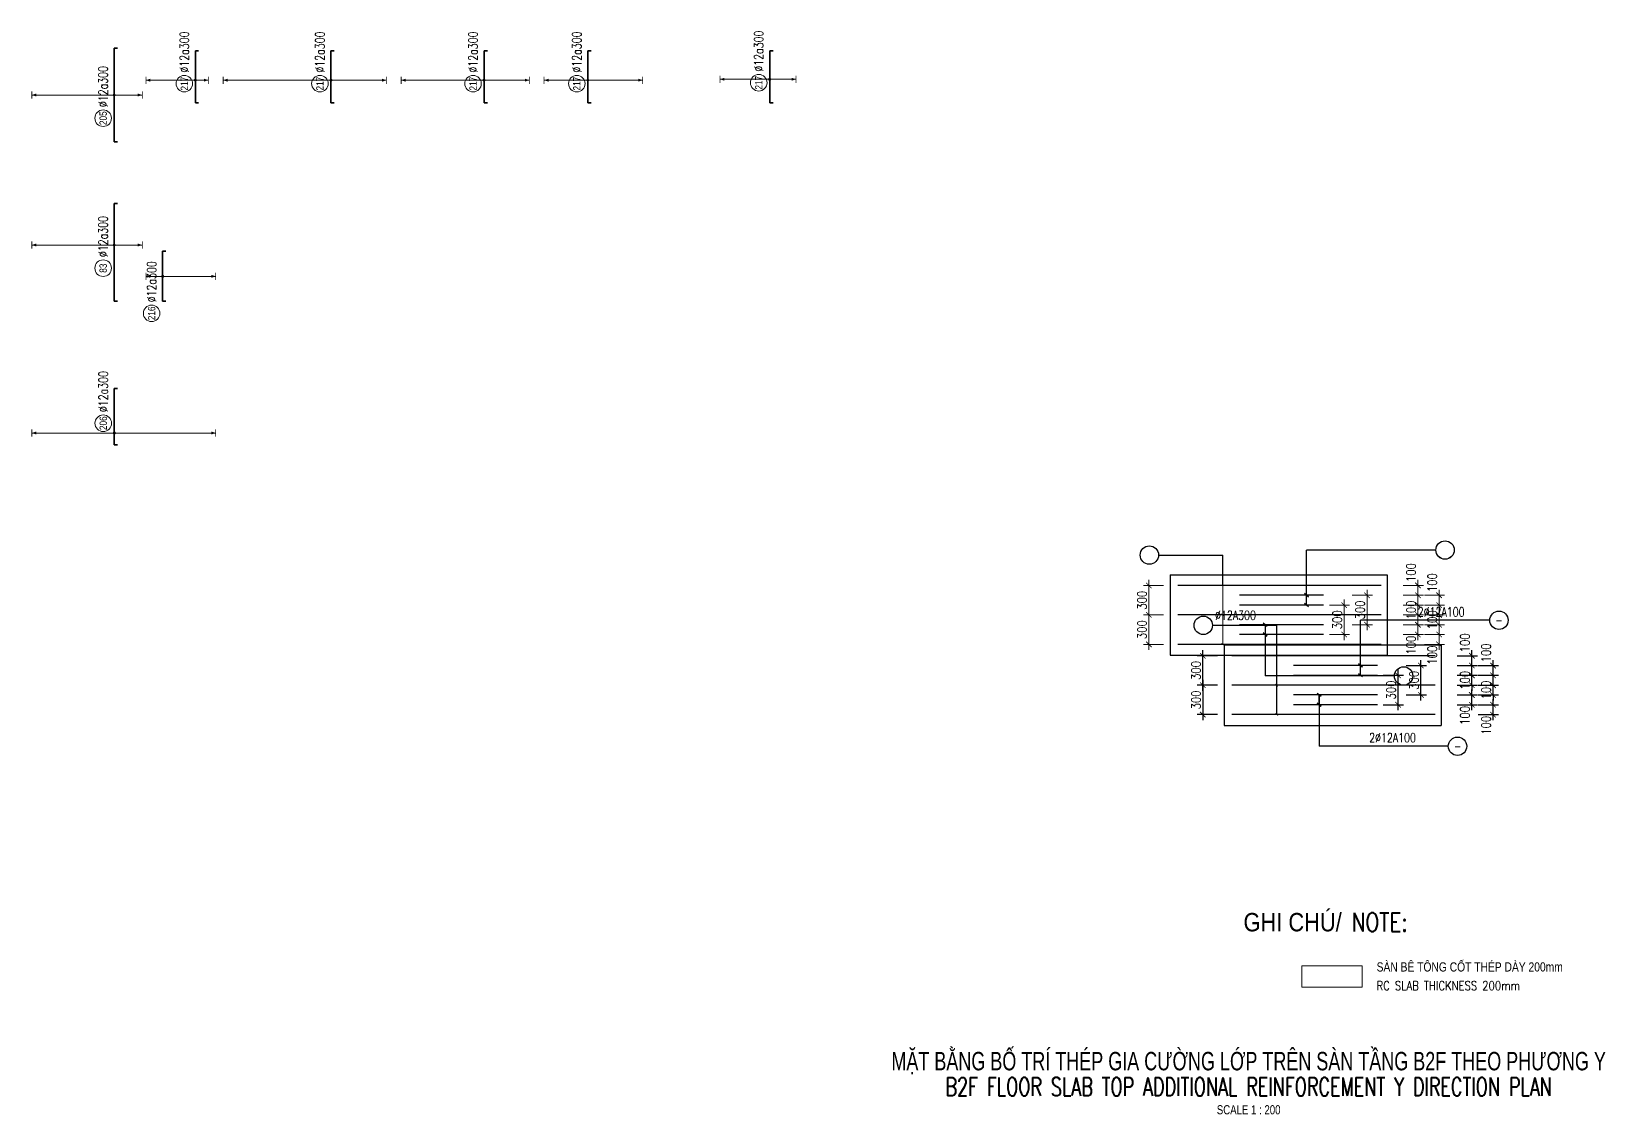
# Model space of a CAD drawing. Header units: millimetres. Extents: x -247377 to 927516, y -864259 to 155594.
# Drawn here: x 175549 to 261125, y -374957 to -316099 of the extents above; entities that cross this region are included whole.
import ezdxf
from ezdxf.enums import TextEntityAlignment as Align

# ---------------------------------------------------------------- set-up
doc = ezdxf.new("R2010")
doc.units = ezdxf.units.MM
doc.header["$MEASUREMENT"] = 0
doc.layers.get('Defpoints').update_dxf_attribs({"lineweight": 9})
for name, color, linetype in [('Concrete', 2, 'Continuous'), ('Dimension', 253, 'Continuous'), ('Leader', 6, 'Continuous'), ('Pointing Line', 6, 'Continuous'), ('Reinforcement', 4, 'Continuous'), ('Text25', 7, 'Continuous')]:
    doc.layers.add(name, color=color, linetype=linetype)
for name, color, linetype, lineweight in [('NDC_FRAME', 7, 'Continuous', 20), ('NDC_S_ANNO', 7, 'Continuous', 20), ('NDC_S_CONTINUOUS', 3, 'Continuous', 20), ('NDC_S_DIM', 1, 'Continuous', 15), ('NDC_S_ENG TEXT', 2, 'Continuous', 20), ('NDC_S_ENG TITLE', 3, 'Continuous', 20), ('NDC_S_REBAR', 4, 'Continuous', 35), ('NDC_S_TEXT SYMBOL', 7, 'Continuous', 20), ('NDC_S_VN TEXT', 7, 'Continuous', 20), ('NDC_S_VN TITLE', 6, 'Continuous', 35)]:
    doc.layers.add(name, color=color, linetype=linetype, lineweight=lineweight)
doc.styles.add('ARIAL', font='arial.ttf', dxfattribs={"width": 0.8})
doc.styles.add('NDC_ANNO', font='', dxfattribs={"width": 0.8})
doc.styles.add('NDC_EN TXT', font='romans.shx', dxfattribs={"width": 0.8})
doc.styles.add('NDC_VIE TXT', font='arial.ttf', dxfattribs={"width": 0.8})
doc.styles.add('VN-Romans', font='romans.shx', dxfattribs={"width": 0.8, "bigfont": 'vns.shx'})
doc.styles.get('NDC_ANNO').set_extended_font_data('Dotum')
doc.dimstyles.new('DIM25', dxfattribs={"dimtxt": 2.5, "dimasz": 1.5, "dimexe": 1.5, "dimexo": 1, "dimtad": 1, "dimtxsty": 'VN-Romans', "dimblk": 'ARCHTICK', "dimcen": 1.5, "dimdle": 1.5, "dimclrt": 7, "dimadec": 0, "dimazin": 0, "dimtfac": 1, "dimtix": 1, "dimtmove": 2, "dimatfit": 3, "dimfxl": 5, "dimfxlon": 1, "dimarcsym": 0})

# ---------------------------------------------------------------- blocks, each defined once
blk = doc.blocks.new('*U423')
h = blk.add_hatch(color=6)
edge = h.paths.add_edge_path()
edge.add_arc((2.44, 0), 0.3, 0, 360)
at = {"layer": 'NDC_S_DIM', "color": 8}
for q in [(2.44, 22.41), (2.44, -27.59)]:
    blk.add_line((2.44, 0), q, dxfattribs=at)
for points in [[(1.44, 22.41, 0.2, 0.2, 0), (3.44, 22.41, 0, 0, 0)], [(1.44, -27.59, 0.2, 0.2, 0), (3.44, -27.59, 0, 0, 0)]]:
    blk.add_lwpolyline(points, format="xyseb", dxfattribs=at)
at = {"layer": 'NDC_S_DIM'}
blk.add_circle((5.1, 3), 2.25, dxfattribs=at)
at = {"layer": 'NDC_S_DIM', "color": 6}
blk.add_circle((2.44, 0), 0.3, dxfattribs=at)
at = {"layer": 'NDC_S_DIM', "color": 8}
for points in [[(2.04, 21.21), (2.44, 22.41), (2.84, 21.21)], [(2.04, -26.39), (2.44, -27.59), (2.84, -26.39)]]:
    blk.add_solid(points, dxfattribs=at)
at = {"layer": 'NDC_S_REBAR'}
for p, q in [((0, 0), (-0.81, 0)), ((-0.81, 0), (-0.81, -0.9)), ((0, 0), (14.54, 0)), ((14.54, 0), (14.54, -0.9)), ((-0.81, -0.9), (-0.81, -0.9)), ((14.54, -0.9), (14.54, -0.9))]:
    blk.add_line(p, q, dxfattribs=at)
at = {"layer": 'NDC_S_VN TEXT', "style": 'ARIAL', "width": 0.8}
blk.add_attdef('KHT', text='', height=2, dxfattribs=at).set_placement((5.1, 3), align=Align.MIDDLE_CENTER)
at = {"layer": 'NDC_S_VN TEXT', "color": 3, "style": 'NDC_EN TXT', "width": 0.75}
blk.add_attdef('DKT', (8.1, 1.75), '', height=2.5, dxfattribs=at)
blk = doc.blocks.new('*U424')
h = blk.add_hatch(color=6)
edge = h.paths.add_edge_path()
edge.add_arc((-2.99, 0), 0.3, 0, 360)
at = {"layer": 'NDC_S_DIM', "color": 8}
for q in [(-2.99, 22.38), (-2.99, -7.62)]:
    blk.add_line((-2.99, 0), q, dxfattribs=at)
for points in [[(-3.99, 22.38, 0.2, 0.2, 0), (-1.99, 22.38, 0, 0, 0)], [(-3.99, -7.62, 0.2, 0.2, 0), (-1.99, -7.62, 0, 0, 0)]]:
    blk.add_lwpolyline(points, format="xyseb", dxfattribs=at)
at = {"layer": 'NDC_S_DIM'}
blk.add_circle((-9.29, 3), 2.25, dxfattribs=at)
at = {"layer": 'NDC_S_DIM', "color": 6}
blk.add_circle((-2.99, 0), 0.3, dxfattribs=at)
at = {"layer": 'NDC_S_DIM', "color": 8}
for points in [[(-3.39, 21.18), (-2.99, 22.38), (-2.59, 21.18)], [(-3.39, -6.42), (-2.99, -7.62), (-2.59, -6.42)]]:
    blk.add_solid(points, dxfattribs=at)
at = {"layer": 'NDC_S_REBAR'}
for p, q in [((0, 0), (-18.23, 0)), ((-18.23, 0), (-18.23, -0.9)), ((0, 0), (8.27, 0)), ((8.27, 0), (8.27, -0.9)), ((-18.23, -0.9), (-18.23, -0.9)), ((8.27, -0.9), (8.27, -0.9))]:
    blk.add_line(p, q, dxfattribs=at)
at = {"layer": 'NDC_S_VN TEXT', "style": 'ARIAL', "width": 0.8}
blk.add_attdef('KHT', text='', height=2, dxfattribs=at).set_placement((-9.29, 3), align=Align.MIDDLE_CENTER)
at = {"layer": 'NDC_S_VN TEXT', "color": 3, "style": 'NDC_EN TXT', "width": 0.75}
blk.add_attdef('DKT', (-6.29, 1.75), '', height=2.5, dxfattribs=at)
blk = doc.blocks.new('*U426')
h = blk.add_hatch(color=6)
edge = h.paths.add_edge_path()
edge.add_arc((-2.99, 0), 0.3, 0, 360)
at = {"layer": 'NDC_S_DIM', "color": 8}
for q in [(-2.99, 22.38), (-2.99, -7.62)]:
    blk.add_line((-2.99, 0), q, dxfattribs=at)
for points in [[(-3.99, 22.38, 0.2, 0.2, 0), (-1.99, 22.38, 0, 0, 0)], [(-3.99, -7.62, 0.2, 0.2, 0), (-1.99, -7.62, 0, 0, 0)]]:
    blk.add_lwpolyline(points, format="xyseb", dxfattribs=at)
at = {"layer": 'NDC_S_DIM'}
blk.add_circle((-9.29, 3), 2.25, dxfattribs=at)
at = {"layer": 'NDC_S_DIM', "color": 6}
blk.add_circle((-2.99, 0), 0.3, dxfattribs=at)
at = {"layer": 'NDC_S_DIM', "color": 8}
for points in [[(-3.39, 21.18), (-2.99, 22.38), (-2.59, 21.18)], [(-3.39, -6.42), (-2.99, -7.62), (-2.59, -6.42)]]:
    blk.add_solid(points, dxfattribs=at)
at = {"layer": 'NDC_S_REBAR'}
for p, q in [((0, 0), (-15.73, 0)), ((-15.73, 0), (-15.73, -0.9)), ((0, 0), (9.77, 0)), ((9.77, 0), (9.77, -0.9)), ((-15.73, -0.9), (-15.73, -0.9)), ((9.77, -0.9), (9.77, -0.9))]:
    blk.add_line(p, q, dxfattribs=at)
at = {"layer": 'NDC_S_VN TEXT', "style": 'ARIAL', "width": 0.8}
blk.add_attdef('KHT', text='', height=2, dxfattribs=at).set_placement((-9.29, 3), align=Align.MIDDLE_CENTER)
at = {"layer": 'NDC_S_VN TEXT', "color": 3, "style": 'NDC_EN TXT', "width": 0.75}
blk.add_attdef('DKT', (-6.29, 1.75), '', height=2.5, dxfattribs=at)
blk = doc.blocks.new('*U425')
h = blk.add_hatch(color=6)
edge = h.paths.add_edge_path()
edge.add_arc((-2.99, 0), 0.3, 0, 360)
at = {"layer": 'NDC_S_DIM', "color": 8}
for q in [(-2.99, 4.56), (-2.99, -14.44)]:
    blk.add_line((-2.99, 0), q, dxfattribs=at)
for points in [[(-3.99, 4.56, 0.2, 0.2, 0), (-1.99, 4.56, 0, 0, 0)], [(-3.99, -14.44, 0.2, 0.2, 0), (-1.99, -14.44, 0, 0, 0)]]:
    blk.add_lwpolyline(points, format="xyseb", dxfattribs=at)
at = {"layer": 'NDC_S_DIM'}
blk.add_circle((-13.05, 3), 2.25, dxfattribs=at)
at = {"layer": 'NDC_S_DIM', "color": 6}
blk.add_circle((-2.99, 0), 0.3, dxfattribs=at)
at = {"layer": 'NDC_S_DIM', "color": 8}
for points in [[(-3.39, 3.36), (-2.99, 4.56), (-2.59, 3.36)], [(-3.39, -13.24), (-2.99, -14.44), (-2.59, -13.24)]]:
    blk.add_solid(points, dxfattribs=at)
at = {"layer": 'NDC_S_REBAR'}
for p, q in [((0, 0), (-9.71, 0)), ((-9.71, 0), (-9.71, -0.9)), ((0, 0), (3.89, 0)), ((3.89, 0), (3.89, -0.9)), ((-9.71, -0.9), (-9.71, -0.9)), ((3.89, -0.9), (3.89, -0.9))]:
    blk.add_line(p, q, dxfattribs=at)
at = {"layer": 'NDC_S_VN TEXT', "style": 'ARIAL', "width": 0.8}
blk.add_attdef('KHT', text='', height=2, dxfattribs=at).set_placement((-13.05, 3), align=Align.MIDDLE_CENTER)
at = {"layer": 'NDC_S_VN TEXT', "color": 3, "style": 'NDC_EN TXT', "width": 0.75}
blk.add_attdef('DKT', (-10.05, 1.75), '', height=2.5, dxfattribs=at)
blk = doc.blocks.new('*U435')
h = blk.add_hatch(color=6)
edge = h.paths.add_edge_path()
edge.add_arc((-2.99, 0), 0.3, 0, 360)
at = {"layer": 'NDC_S_DIM', "color": 8}
for q in [(-2.99, 13.45), (-2.99, -3.55)]:
    blk.add_line((-2.99, 0), q, dxfattribs=at)
for points in [[(-3.99, 13.45, 0.2, 0.2, 0), (-1.99, 13.45, 0, 0, 0)], [(-3.99, -3.55, 0.2, 0.2, 0), (-1.99, -3.55, 0, 0, 0)]]:
    blk.add_lwpolyline(points, format="xyseb", dxfattribs=at)
at = {"layer": 'NDC_S_DIM'}
blk.add_circle((-3.93, 3), 2.25, dxfattribs=at)
at = {"layer": 'NDC_S_DIM', "color": 6}
blk.add_circle((-2.99, 0), 0.3, dxfattribs=at)
at = {"layer": 'NDC_S_DIM', "color": 8}
for points in [[(-3.39, 12.25), (-2.99, 13.45), (-2.59, 12.25)], [(-3.39, -2.35), (-2.99, -3.55), (-2.59, -2.35)]]:
    blk.add_solid(points, dxfattribs=at)
at = {"layer": 'NDC_S_REBAR'}
for p, q in [((0, 0), (-9.11, 0)), ((-9.11, 0), (-9.11, -0.9)), ((0, 0), (4.99, 0)), ((4.99, 0), (4.99, -0.9)), ((-9.11, -0.9), (-9.11, -0.9)), ((4.99, -0.9), (4.99, -0.9))]:
    blk.add_line(p, q, dxfattribs=at)
at = {"layer": 'NDC_S_VN TEXT', "style": 'ARIAL', "width": 0.8}
blk.add_attdef('KHT', text='', height=2, dxfattribs=at).set_placement((-3.93, 3), align=Align.MIDDLE_CENTER)
at = {"layer": 'NDC_S_VN TEXT', "color": 3, "style": 'NDC_EN TXT', "width": 0.75}
blk.add_attdef('DKT', (-0.93, 1.75), '', height=2.5, dxfattribs=at)
blk = doc.blocks.new('*U432')
h = blk.add_hatch(color=6)
edge = h.paths.add_edge_path()
edge.add_arc((-2.99, 0), 0.3, 0, 360)
at = {"layer": 'NDC_S_DIM', "color": 8}
for q in [(-2.99, 29.31), (-2.99, -15.08)]:
    blk.add_line((-2.99, 0), q, dxfattribs=at)
for points in [[(-3.99, 29.31, 0.2, 0.2, 0), (-1.99, 29.31, 0, 0, 0)], [(-3.99, -15.08, 0.2, 0.2, 0), (-1.99, -15.08, 0, 0, 0)]]:
    blk.add_lwpolyline(points, format="xyseb", dxfattribs=at)
at = {"layer": 'NDC_S_DIM'}
blk.add_circle((-3.93, 3), 2.25, dxfattribs=at)
at = {"layer": 'NDC_S_DIM', "color": 6}
blk.add_circle((-2.99, 0), 0.3, dxfattribs=at)
at = {"layer": 'NDC_S_DIM', "color": 8}
for points in [[(-3.39, 28.11), (-2.99, 29.31), (-2.59, 28.11)], [(-3.39, -13.88), (-2.99, -15.08), (-2.59, -13.88)]]:
    blk.add_solid(points, dxfattribs=at)
at = {"layer": 'NDC_S_REBAR'}
for p, q in [((0, 0), (-9.11, 0)), ((-9.11, 0), (-9.11, -0.9)), ((0, 0), (4.99, 0)), ((4.99, 0), (4.99, -0.9)), ((-9.11, -0.9), (-9.11, -0.9)), ((4.99, -0.9), (4.99, -0.9))]:
    blk.add_line(p, q, dxfattribs=at)
at = {"layer": 'NDC_S_VN TEXT', "style": 'ARIAL', "width": 0.8}
blk.add_attdef('KHT', text='', height=2, dxfattribs=at).set_placement((-3.93, 3), align=Align.MIDDLE_CENTER)
at = {"layer": 'NDC_S_VN TEXT', "color": 3, "style": 'NDC_EN TXT', "width": 0.75}
blk.add_attdef('DKT', (-0.93, 1.75), '', height=2.5, dxfattribs=at)
blk = doc.blocks.new('*U441')
h = blk.add_hatch(color=6)
edge = h.paths.add_edge_path()
edge.add_arc((-2.99, 0), 0.3, 0, 360)
at = {"layer": 'NDC_S_DIM', "color": 8}
for q in [(-2.99, 22.54), (-2.99, -12.32)]:
    blk.add_line((-2.99, 0), q, dxfattribs=at)
for points in [[(-3.99, 22.54, 0.2, 0.2, 0), (-1.99, 22.54, 0, 0, 0)], [(-3.99, -12.32, 0.2, 0.2, 0), (-1.99, -12.32, 0, 0, 0)]]:
    blk.add_lwpolyline(points, format="xyseb", dxfattribs=at)
at = {"layer": 'NDC_S_DIM'}
blk.add_circle((-3.93, 3), 2.25, dxfattribs=at)
at = {"layer": 'NDC_S_DIM', "color": 6}
blk.add_circle((-2.99, 0), 0.3, dxfattribs=at)
at = {"layer": 'NDC_S_DIM', "color": 8}
for points in [[(-3.39, 21.34), (-2.99, 22.54), (-2.59, 21.34)], [(-3.39, -11.12), (-2.99, -12.32), (-2.59, -11.12)]]:
    blk.add_solid(points, dxfattribs=at)
at = {"layer": 'NDC_S_REBAR'}
for p, q in [((0, 0), (-9.11, 0)), ((-9.11, 0), (-9.11, -0.9)), ((0, 0), (4.99, 0)), ((4.99, 0), (4.99, -0.9)), ((-9.11, -0.9), (-9.11, -0.9)), ((4.99, -0.9), (4.99, -0.9))]:
    blk.add_line(p, q, dxfattribs=at)
at = {"layer": 'NDC_S_VN TEXT', "style": 'ARIAL', "width": 0.8}
blk.add_attdef('KHT', text='', height=2, dxfattribs=at).set_placement((-3.93, 3), align=Align.MIDDLE_CENTER)
at = {"layer": 'NDC_S_VN TEXT', "color": 3, "style": 'NDC_EN TXT', "width": 0.75}
blk.add_attdef('DKT', (-0.93, 1.75), '', height=2.5, dxfattribs=at)
blk = doc.blocks.new('*U440')
h = blk.add_hatch(color=6)
edge = h.paths.add_edge_path()
edge.add_arc((-2.99, 0), 0.3, 0, 360)
at = {"layer": 'NDC_S_DIM', "color": 8}
for q in [(-2.99, 11.89), (-2.99, -14.91)]:
    blk.add_line((-2.99, 0), q, dxfattribs=at)
for points in [[(-3.99, 11.89, 0.2, 0.2, 0), (-1.99, 11.89, 0, 0, 0)], [(-3.99, -14.91, 0.2, 0.2, 0), (-1.99, -14.91, 0, 0, 0)]]:
    blk.add_lwpolyline(points, format="xyseb", dxfattribs=at)
at = {"layer": 'NDC_S_DIM'}
blk.add_circle((-3.93, 3), 2.25, dxfattribs=at)
at = {"layer": 'NDC_S_DIM', "color": 6}
blk.add_circle((-2.99, 0), 0.3, dxfattribs=at)
at = {"layer": 'NDC_S_DIM', "color": 8}
for points in [[(-3.39, 10.69), (-2.99, 11.89), (-2.59, 10.69)], [(-3.39, -13.71), (-2.99, -14.91), (-2.59, -13.71)]]:
    blk.add_solid(points, dxfattribs=at)
at = {"layer": 'NDC_S_REBAR'}
for p, q in [((0, 0), (-9.11, 0)), ((-9.11, 0), (-9.11, -0.9)), ((0, 0), (4.99, 0)), ((4.99, 0), (4.99, -0.9)), ((-9.11, -0.9), (-9.11, -0.9)), ((4.99, -0.9), (4.99, -0.9))]:
    blk.add_line(p, q, dxfattribs=at)
at = {"layer": 'NDC_S_VN TEXT', "style": 'ARIAL', "width": 0.8}
blk.add_attdef('KHT', text='', height=2, dxfattribs=at).set_placement((-3.93, 3), align=Align.MIDDLE_CENTER)
at = {"layer": 'NDC_S_VN TEXT', "color": 3, "style": 'NDC_EN TXT', "width": 0.75}
blk.add_attdef('DKT', (-0.93, 1.75), '', height=2.5, dxfattribs=at)
blk = doc.blocks.new('*U439')
h = blk.add_hatch(color=6)
edge = h.paths.add_edge_path()
edge.add_arc((-2.99, 0), 0.3, 0, 360)
at = {"layer": 'NDC_S_DIM', "color": 8}
for q in [(-2.99, 13.54), (-2.99, -7.16)]:
    blk.add_line((-2.99, 0), q, dxfattribs=at)
for points in [[(-3.99, 13.54, 0.2, 0.2, 0), (-1.99, 13.54, 0, 0, 0)], [(-3.99, -7.16, 0.2, 0.2, 0), (-1.99, -7.16, 0, 0, 0)]]:
    blk.add_lwpolyline(points, format="xyseb", dxfattribs=at)
at = {"layer": 'NDC_S_DIM'}
blk.add_circle((-3.93, 3), 2.25, dxfattribs=at)
at = {"layer": 'NDC_S_DIM', "color": 6}
blk.add_circle((-2.99, 0), 0.3, dxfattribs=at)
at = {"layer": 'NDC_S_DIM', "color": 8}
for points in [[(-3.39, 12.34), (-2.99, 13.54), (-2.59, 12.34)], [(-3.39, -5.96), (-2.99, -7.16), (-2.59, -5.96)]]:
    blk.add_solid(points, dxfattribs=at)
at = {"layer": 'NDC_S_REBAR'}
for p, q in [((0, 0), (-9.36, 0)), ((-9.36, 0), (-9.36, -0.9)), ((0, 0), (4.74, 0)), ((4.74, 0), (4.74, -0.9)), ((-9.36, -0.9), (-9.36, -0.9)), ((4.74, -0.9), (4.74, -0.9))]:
    blk.add_line(p, q, dxfattribs=at)
at = {"layer": 'NDC_S_VN TEXT', "style": 'ARIAL', "width": 0.8}
blk.add_attdef('KHT', text='', height=2, dxfattribs=at).set_placement((-3.93, 3), align=Align.MIDDLE_CENTER)
at = {"layer": 'NDC_S_VN TEXT', "color": 3, "style": 'NDC_EN TXT', "width": 0.75}
blk.add_attdef('DKT', (-0.93, 1.75), '', height=2.5, dxfattribs=at)
blk = doc.blocks.new('Drawing name_symbol')
at = {"layer": 'NDC_S_ENG TITLE', "style": 'NDC_EN TXT', "width": 0.8}
blk.add_attdef('SECTDET1', text='', height=5, dxfattribs=at).set_placement((0, 1.01), align=Align.CENTER)
at = {"layer": 'NDC_S_TEXT SYMBOL', "lineweight": 25, "style": 'NDC_ANNO', "width": 0.8}
blk.add_attdef('SSCALE', text='', height=2.5, dxfattribs=at).set_placement((0, -4), align=Align.CENTER)
at = {"layer": 'NDC_S_VN TITLE', "style": 'NDC_VIE TXT', "width": 0.8}
blk.add_attdef('SECTDET2', text='', height=5, dxfattribs=at).set_placement((0, 7.97), align=Align.CENTER)
blk = doc.blocks.new('_ArchTick')
at = {"color": 0, "linetype": 'ByBlock', "const_width": 0.15}
blk.add_lwpolyline([(-0.5, -0.5), (0.5, 0.5)], dxfattribs=at)
blk = doc.blocks.new('*D899')
at = {"layer": 'Defpoints', "color": 0, "transparency": 16777216}
for p in [(-1131, 133), (-1422, -267), (-1131, -267)]:
    blk.add_point(p, dxfattribs=at)
at = {"layer": 'Dimension', "color": 0, "lineweight": -2, "transparency": 16777216}
for p, q in [((-1222, 133), (-1497, 133)), ((-1422, 208), (-1422, -342)), ((-1222, -267), (-1497, -267))]:
    blk.add_line(p, q, dxfattribs=at)
at = {"layer": 'Dimension', "color": 0, "lineweight": -2, "transparency": 16777216, "xscale": 75, "yscale": 75, "zscale": 75}
for p, rotation in [((-1422, 133), 90), ((-1422, -267), 270)]:
    blk.add_blockref('_ArchTick', p, dxfattribs=dict(at, rotation=rotation))
at = {"layer": 'Dimension', "color": 7, "transparency": 16777216, "insert": (-1515, -67), "char_height": 125, "attachment_point": 5, "rotation": 90, "style": 'VN-Romans'}
blk.add_mtext('300', dxfattribs=at)
blk = doc.blocks.new('*D900')
at = {"layer": 'Defpoints', "color": 0, "transparency": 16777216}
for p in [(-1422, 533), (-1131, 533), (-1131, 133)]:
    blk.add_point(p, dxfattribs=at)
at = {"layer": 'Dimension', "color": 0, "lineweight": -2, "transparency": 16777216}
for p, q in [((-1222, 533), (-1497, 533)), ((-1422, 58), (-1422, 608)), ((-1222, 133), (-1497, 133))]:
    blk.add_line(p, q, dxfattribs=at)
at = {"layer": 'Dimension', "color": 0, "lineweight": -2, "transparency": 16777216, "xscale": 75, "yscale": 75, "zscale": 75}
for p, rotation in [((-1422, 533), 90), ((-1422, 133), 270)]:
    blk.add_blockref('_ArchTick', p, dxfattribs=dict(at, rotation=rotation))
at = {"layer": 'Dimension', "color": 7, "transparency": 16777216, "insert": (-1515, 333), "char_height": 125, "attachment_point": 5, "rotation": 90, "style": 'VN-Romans'}
blk.add_mtext('300', dxfattribs=at)
blk = doc.blocks.new('*D901')
at = {"layer": 'Defpoints', "color": 0, "transparency": 16777216}
for p in [(954, -133), (2523, -133), (1736, -267)]:
    blk.add_point(p, dxfattribs=at)
at = {"layer": 'Dimension', "color": 0, "lineweight": -2, "transparency": 16777216}
for p, q in [((2323, -133), (2598, -133)), ((2523, -342), (2523, -58)), ((2323, -267), (2598, -267))]:
    blk.add_line(p, q, dxfattribs=at)
at = {"layer": 'Dimension', "color": 0, "lineweight": -2, "transparency": 16777216, "xscale": 75, "yscale": 75, "zscale": 75}
for p, rotation in [((2523, -133), 90), ((2523, -267), 270)]:
    blk.add_blockref('_ArchTick', p, dxfattribs=dict(at, rotation=rotation))
at = {"layer": 'Dimension', "color": 7, "transparency": 16777216, "insert": (2429, -413), "char_height": 125, "attachment_point": 5, "rotation": 90, "style": 'VN-Romans'}
blk.add_mtext('100', dxfattribs=at)
blk = doc.blocks.new('*D902')
at = {"layer": 'Defpoints', "color": 0, "transparency": 16777216}
for p in [(954, 0), (954, -133), (2235, 0)]:
    blk.add_point(p, dxfattribs=at)
at = {"layer": 'Dimension', "color": 0, "lineweight": -2, "transparency": 16777216}
for p, q in [((2235, -208), (2235, 75)), ((2035, 0), (2310, 0)), ((2035, -133), (2310, -133))]:
    blk.add_line(p, q, dxfattribs=at)
at = {"layer": 'Dimension', "color": 0, "lineweight": -2, "transparency": 16777216, "xscale": 75, "yscale": 75, "zscale": 75}
for p, rotation in [((2235, 0), 90), ((2235, -133), 270)]:
    blk.add_blockref('_ArchTick', p, dxfattribs=dict(at, rotation=rotation))
at = {"layer": 'Dimension', "color": 7, "transparency": 16777216, "insert": (2141, -278), "char_height": 125, "attachment_point": 5, "rotation": 90, "style": 'VN-Romans'}
blk.add_mtext('100', dxfattribs=at)
blk = doc.blocks.new('*D903')
at = {"layer": 'Defpoints', "color": 0, "transparency": 16777216}
for p in [(1736, 133), (2523, 133), (954, 0)]:
    blk.add_point(p, dxfattribs=at)
at = {"layer": 'Dimension', "color": 0, "lineweight": -2, "transparency": 16777216}
for p, q in [((2323, 133), (2598, 133)), ((2523, 133), (2523, 208)), ((2523, 0), (2523, 133)), ((2323, 0), (2598, 0)), ((2523, 0), (2523, -75))]:
    blk.add_line(p, q, dxfattribs=at)
at = {"layer": 'Dimension', "color": 0, "lineweight": -2, "transparency": 16777216, "xscale": 75, "yscale": 75, "zscale": 75}
for p, rotation in [((2523, 133), 270), ((2523, 0), 90)]:
    blk.add_blockref('_ArchTick', p, dxfattribs=dict(at, rotation=rotation))
at = {"layer": 'Dimension', "color": 7, "transparency": 16777216, "insert": (2429, 67), "char_height": 125, "attachment_point": 5, "rotation": 90, "style": 'VN-Romans'}
blk.add_mtext('100', dxfattribs=at)
blk = doc.blocks.new('*D904')
at = {"layer": 'Defpoints', "color": 0, "transparency": 16777216}
for p in [(954, 267), (2235, 267), (1736, 133)]:
    blk.add_point(p, dxfattribs=at)
at = {"layer": 'Dimension', "color": 0, "lineweight": -2, "transparency": 16777216}
for p, q in [((2035, 267), (2310, 267)), ((2235, 267), (2235, 342)), ((2235, 133), (2235, 267)), ((2035, 133), (2310, 133)), ((2235, 133), (2235, 58))]:
    blk.add_line(p, q, dxfattribs=at)
at = {"layer": 'Dimension', "color": 0, "lineweight": -2, "transparency": 16777216, "xscale": 75, "yscale": 75, "zscale": 75}
for p, rotation in [((2235, 267), 270), ((2235, 133), 90)]:
    blk.add_blockref('_ArchTick', p, dxfattribs=dict(at, rotation=rotation))
at = {"layer": 'Dimension', "color": 7, "transparency": 16777216, "insert": (2141, 200), "char_height": 125, "attachment_point": 5, "rotation": 90, "style": 'VN-Romans'}
blk.add_mtext('100', dxfattribs=at)
blk = doc.blocks.new('*D905')
at = {"layer": 'Defpoints', "color": 0, "transparency": 16777216}
for p in [(954, 400), (954, 267), (2523, 400)]:
    blk.add_point(p, dxfattribs=at)
at = {"layer": 'Dimension', "color": 0, "lineweight": -2, "transparency": 16777216}
for p, q in [((2523, 192), (2523, 475)), ((2323, 400), (2598, 400)), ((2323, 267), (2598, 267))]:
    blk.add_line(p, q, dxfattribs=at)
at = {"layer": 'Dimension', "color": 0, "lineweight": -2, "transparency": 16777216, "xscale": 75, "yscale": 75, "zscale": 75}
for p, rotation in [((2523, 400), 90), ((2523, 267), 270)]:
    blk.add_blockref('_ArchTick', p, dxfattribs=dict(at, rotation=rotation))
at = {"layer": 'Dimension', "color": 7, "transparency": 16777216, "insert": (2429, 572), "char_height": 125, "attachment_point": 5, "rotation": 90, "style": 'VN-Romans'}
blk.add_mtext('100', dxfattribs=at)
blk = doc.blocks.new('*D906')
at = {"layer": 'Defpoints', "color": 0, "transparency": 16777216}
for p in [(1736, 533), (2235, 533), (954, 400)]:
    blk.add_point(p, dxfattribs=at)
at = {"layer": 'Dimension', "color": 0, "lineweight": -2, "transparency": 16777216}
for p, q in [((2035, 533), (2310, 533)), ((2235, 325), (2235, 608)), ((2035, 400), (2310, 400))]:
    blk.add_line(p, q, dxfattribs=at)
at = {"layer": 'Dimension', "color": 0, "lineweight": -2, "transparency": 16777216, "xscale": 75, "yscale": 75, "zscale": 75}
for p, rotation in [((2235, 533), 90), ((2235, 400), 270)]:
    blk.add_blockref('_ArchTick', p, dxfattribs=dict(at, rotation=rotation))
at = {"layer": 'Dimension', "color": 7, "transparency": 16777216, "insert": (2141, 709), "char_height": 125, "attachment_point": 5, "rotation": 90, "style": 'VN-Romans'}
blk.add_mtext('100', dxfattribs=at)
blk = doc.blocks.new('*D907')
at = {"layer": 'Defpoints', "color": 0, "transparency": 16777216}
for p in [(946, 267), (1232, 267), (954, -133)]:
    blk.add_point(p, dxfattribs=at)
at = {"layer": 'Dimension', "color": 0, "lineweight": -2, "transparency": 16777216}
for p, q in [((1032, 267), (1307, 267)), ((1232, -208), (1232, 342)), ((1032, -133), (1307, -133))]:
    blk.add_line(p, q, dxfattribs=at)
at = {"layer": 'Dimension', "color": 0, "lineweight": -2, "transparency": 16777216, "xscale": 75, "yscale": 75, "zscale": 75}
for p, rotation in [((1232, 267), 90), ((1232, -133), 270)]:
    blk.add_blockref('_ArchTick', p, dxfattribs=dict(at, rotation=rotation))
at = {"layer": 'Dimension', "color": 7, "transparency": 16777216, "insert": (1138, 67), "char_height": 125, "attachment_point": 5, "rotation": 90, "style": 'VN-Romans'}
blk.add_mtext('300', dxfattribs=at)
blk = doc.blocks.new('*D908')
at = {"layer": 'Defpoints', "color": 0, "transparency": 16777216}
for p in [(954, 400), (1543, 400), (954, 0)]:
    blk.add_point(p, dxfattribs=at)
at = {"layer": 'Dimension', "color": 0, "lineweight": -2, "transparency": 16777216}
for p, q in [((1543, -75), (1543, 475)), ((1343, 400), (1618, 400)), ((1343, 0), (1618, 0))]:
    blk.add_line(p, q, dxfattribs=at)
at = {"layer": 'Dimension', "color": 0, "lineweight": -2, "transparency": 16777216, "xscale": 75, "yscale": 75, "zscale": 75}
for p, rotation in [((1543, 400), 90), ((1543, 0), 270)]:
    blk.add_blockref('_ArchTick', p, dxfattribs=dict(at, rotation=rotation))
at = {"layer": 'Dimension', "color": 7, "transparency": 16777216, "insert": (1449, 200), "char_height": 125, "attachment_point": 5, "rotation": 90, "style": 'VN-Romans'}
blk.add_mtext('300', dxfattribs=at)
blk = doc.blocks.new('A$C39A826EE')
at = {"layer": 'Concrete'}
for p, q in [((-1131.3, 679.1), (1816.4, 679.1)), ((-1131.3, 679.1), (-1131.3, -414.7)), ((1816.4, 679.1), (1816.4, -414.7)), ((-1131.3, -414.7), (1816.4, -414.7))]:
    blk.add_line(p, q, dxfattribs=at)
at = {"layer": 'Pointing Line'}
for p, q in [((2478.7, 1014.9), (722.2, 1014.9)), ((722.2, 266.7), (722.2, 1014.9)), ((749.2, 377.7), (695.3, 422.3)), ((749.2, 244.4), (695.3, 289)), ((185.9, -22.3), (131.9, 22.3)), ((185.9, -155.6), (131.9, -111)), ((158.9, 0), (158.9, -696.5))]:
    blk.add_line(p, q, dxfattribs=at)
blk.add_circle((2603.7, 1014.9), 125, dxfattribs=at)
at = {"layer": 'Reinforcement'}
for points in [[(1735.8, 533.3), (-1027.7, 533.3)], [(953.8, 400), (-189.5, 400)], [(953.8, 266.7), (-189.5, 266.7)], [(1735.8, 133.3), (-1027.7, 133.3)], [(953.8, 0), (-189.5, 0)], [(953.8, -133.3), (-189.5, -133.3)], [(1735.8, -266.7), (-1027.7, -266.7)]]:
    blk.add_lwpolyline(points, dxfattribs=at)
at = {"layer": 'Text25', "style": 'VN-Romans', "width": 0.6, "flags": 8}
blk.add_attdef('00%%C10', text='', height=125, dxfattribs=at).set_placement((1645.5, 1016.7), align=Align.BOTTOM_CENTER)
at = {"layer": 'Text25', "style": 'VN-Romans', "width": 0.7}
blk.add_attdef('#', text='', height=125, dxfattribs=at).set_placement((2603.7, 1014.9), align=Align.MIDDLE)
at = {"layer": 'Text25', "style": 'VN-Romans', "width": 0.6}
blk.add_attdef('A200', text='', height=125, dxfattribs=at).set_placement((1645.5, 975), align=Align.TOP_CENTER)
at = {"layer": 'Dimension'}
for base, p1, p2, picture, middle in [((2234.6, 533.3), (953.8, 400), (1735.8, 533.3), '*D906', (2140.9, 708.8)), ((2522.7, 400), (953.8, 266.7), (953.8, 400), '*D905', (2429, 571.8)), ((2234.6, 0), (953.8, -133.3), (953.8, 0), '*D902', (2140.9, -278.2)), ((2522.7, -133.3), (1735.8, -266.7), (953.8, -133.3), '*D901', (2429, -413.2))]:
    dim = blk.add_linear_dim(base=base, p1=p1, p2=p2, angle=90, dimstyle='DIM25', override={"dimscale": 50, "dimdec": 0, "dimlfac": 0.75, "dimtdec": 0, "dimfxl": 4, "dimarcsym": 1}, dxfattribs=at)
    dim.commit()
    dim.dimension.update_dxf_attribs({"geometry": picture, "text_midpoint": middle, "dimtype": 128})
for base, p1, p2, angle, picture, middle in [((-1421.7, 533.3), (-1131.3, 133.3), (-1131.3, 533.3), 270, '*D900', (-1515.5, 333.3)), ((1542.7, 400), (953.8, 0), (953.8, 400), 90, '*D908', (1448.9, 200)), ((1231.9, 266.7), (953.8, -133.3), (945.6, 266.7), 90, '*D907', (1138.2, 66.7)), ((2234.6, 266.7), (1735.8, 133.3), (953.8, 266.7), 90, '*D904', (2140.9, 200)), ((-1421.7, -266.7), (-1131.3, 133.3), (-1131.3, -266.7), 90, '*D899', (-1515.5, -66.7)), ((2522.7, 133.3), (953.8, 0), (1735.8, 133.3), 90, '*D903', (2429, 66.7))]:
    dim = blk.add_linear_dim(base=base, p1=p1, p2=p2, angle=angle, dimstyle='DIM25', override={"dimscale": 50, "dimdec": 0, "dimlfac": 0.75, "dimtdec": 0, "dimfxl": 4, "dimarcsym": 1}, dxfattribs=at)
    dim.commit()
    dim.dimension.update_dxf_attribs({"geometry": picture, "text_midpoint": middle})
at = {"layer": 'Leader'}
for points, override in [([(-416.9, 133.3), (-416.9, 533.3)], {"dimscale": 75, "dimasz": 0.5, "dimtad": 0, "dimldrblk": 'ArchTick'}), ([(722.2, 400), (722.2, 585.1)], {"dimscale": 75, "dimasz": 0.65, "dimtad": 0, "dimldrblk": 'Oblique'}), ([(-416.9, -266.7), (-416.9, 133.3)], {"dimscale": 75, "dimasz": 0.5, "dimtad": 0, "dimldrblk": 'ArchTick'}), ([(158.9, -133.3), (158.9, 0)], {"dimscale": 75, "dimasz": 0.65, "dimtad": 0, "dimldrblk": 'Oblique'})]:
    blk.add_leader(points, dimstyle='DIM25', override=override, dxfattribs=at)
blk = doc.blocks.new('A$C565c0dcf')
at = {"layer": 'Pointing Line'}
for p, q in [((10646, 1926), (3620, 1926)), ((-4431, 1652), (-936, 1652)), ((-936, 0), (-936, 1652)), ((8393, -4919), (1367, -4919))]:
    blk.add_line(p, q, dxfattribs=at)
for centre in [(-4931, 1652), (11146, 1926), (8893, -4919)]:
    blk.add_circle(centre, 500, dxfattribs=at)
at = {"xscale": 4, "yscale": 4, "zscale": 4}
blk.add_blockref('A$C39A826EE', (731, -2133), dxfattribs=at)
at = {"layer": 'NDC_S_VN TEXT', "color": 3, "style": 'NDC_EN TXT', "width": 0.75}
for tag, p in [('2%%C12A100', (6734, 2133)), ('%%C12A300', (-4286, 1946)), ('2%%C12A100', (4089, -4706))]:
    blk.add_attdef(tag, p, '', height=500, dxfattribs=at)
at = {"layer": 'Text25', "style": 'VN-Romans', "width": 0.7}
for p in [(11146, 1926), (-4931, 1652), (8893, -4919)]:
    blk.add_attdef('-', text='', height=500, dxfattribs=at).set_placement(p, align=Align.MIDDLE)

msp = doc.modelspace()

# ---------------------------------------------------------------- linework, layer by layer
at = {"layer": 'NDC_S_CONTINUOUS'}
msp.add_lwpolyline([(244622, -366875.1), (247899.8, -366875.1), (247899.8, -368027.3), (244622, -368027.3)], close=True, dxfattribs=at)
at = {"layer": 'Pointing Line'}
for p, q in [((254832.4, -348097.5), (247806.7, -348097.5)), ((239755.2, -348372), (243250.1, -348372)), ((243250.1, -350023.7), (243250.1, -348372)), ((252579, -354943), (245553.3, -354943))]:
    msp.add_line(p, q, dxfattribs=at)
for centre in [(239255.2, -348372), (255332.4, -348097.5), (253079, -354943)]:
    msp.add_circle(centre, 500, dxfattribs=at)

# ---------------------------------------------------------------- block references
at = {"xscale": 200, "yscale": 200, "zscale": 200, "rotation": 90}
for name, p, values in [('*U435', (184458.1, -318147.8), {'KHT': '217', 'DKT': '%%C12a300'}), ('*U432', (191830.8, -318147.8), {'KHT': '217', 'DKT': '%%C12a300'}), ('*U441', (200155.6, -318147.8), {'KHT': '217', 'DKT': '%%C12a300'}), ('*U440', (205797.2, -318147.8), {'KHT': '217', 'DKT': '%%C12a300'}), ('*U439', (215687.6, -318097.8), {'KHT': '217', 'DKT': '%%C12a300'}), ('*U426', (180045.3, -318954), {'KHT': '205', 'DKT': '%%C12a300'}), ('*U424', (180045.3, -327104.4), {'KHT': '83', 'DKT': '%%C12a300'}), ('*U425', (182680.1, -328807.2), {'KHT': '216', 'DKT': '%%C12a300'}), ('*U423', (180050.5, -338408.3), {'KHT': '206', 'DKT': '%%C12a300'})]:
    msp.add_blockref(name, p, dxfattribs=at).add_auto_attribs(values)
at = {"xscale": 4, "yscale": 4, "zscale": 4}
msp.add_blockref('A$C39A826EE', (244917.7, -352157), dxfattribs=at)
at = {"layer": 'NDC_FRAME'}
msp.add_blockref('A$C565c0dcf', (241255.4, -346206.5), dxfattribs=at)
at = {"layer": 'NDC_S_ANNO'}
ref = msp.add_blockref('Drawing name_symbol', (241723.7, -374149.9), dxfattribs=dict(at, xscale=200, yscale=200, zscale=200))
ref.add_attrib('SECTDET1', 'B2F FLOOR SLAB TOP ADDITIONAL REINFORCEMENT Y DIRECTION PLAN', dxfattribs={"layer": 'NDC_S_ENG TITLE', "height": 1000, "style": 'NDC_EN TXT', "width": 0.7}).set_placement((241723.7, -373947.6), align=Align.CENTER)
ref.add_attrib('SECTDET2', 'MẶT BẰNG BỐ TRÍ THÉP GIA CƯỜNG LỚP TRÊN SÀN TẦNG B2F THEO PHƯƠNG Y', dxfattribs={"layer": 'NDC_S_VN TITLE', "height": 1000, "style": 'NDC_VIE TXT', "width": 0.7}).set_placement((241723.7, -372555.7), align=Align.CENTER)
ref.add_attrib('SSCALE', 'SCALE 1 : 200', dxfattribs={"layer": 'NDC_S_TEXT SYMBOL', "lineweight": 25, "height": 500, "style": 'NDC_ANNO', "width": 0.8}).set_placement((241723.7, -374949.6), align=Align.CENTER)

# ---------------------------------------------------------------- texts
at = {"layer": 'NDC_S_ENG TEXT', "attachment_point": 1, "line_spacing_factor": 0.7, "style": 'NDC_EN TXT'}
for s, insert, char_height in [('NOTE:', (247314.4, -364003.9), 1000), ('RC SLAB THICKNESS 200mm', (248681, -367704.3), 500)]:
    msp.add_mtext_dynamic_manual_height_columns(s, width=14868.7, gutter_width=13.3, heights=[0], dxfattribs=dict(at, insert=insert, char_height=char_height))
at = {"layer": 'NDC_S_VN TEXT', "style": 'NDC_VIE TXT', "width": 0.85}
msp.add_text('GHI CHÚ/', height=1000, dxfattribs=at).set_placement((241443.2, -364003.9), align=Align.TOP_LEFT)
at = {"layer": 'NDC_S_VN TEXT', "insert": (248681, -366686.3), "char_height": 500, "attachment_point": 1, "style": 'NDC_VIE TXT'}
msp.add_mtext_dynamic_manual_height_columns('SÀN BÊ TÔNG CỐT THÉP DÀY 200mm', width=11314.276, gutter_width=13.3, heights=[0], dxfattribs=at)
at = {"layer": 'NDC_S_VN TEXT', "color": 3, "style": 'NDC_EN TXT', "width": 0.75}
for tag, p in [('2%%C12A100', (250920.5, -347890.7)), ('%%C12A300', (239900, -348077.4)), ('2%%C12A100', (248275.7, -354729.3))]:
    msp.add_attdef(tag, p, '2%%c12a150', height=500, dxfattribs=at)
at = {"layer": 'Text25', "style": 'VN-Romans', "width": 0.7}
for p in [(255332.4, -348097.5), (253079, -354943)]:
    msp.add_attdef('-', text='0', height=500, dxfattribs=at).set_placement(p, align=Align.MIDDLE)

doc.saveas('drawing.dxf')
